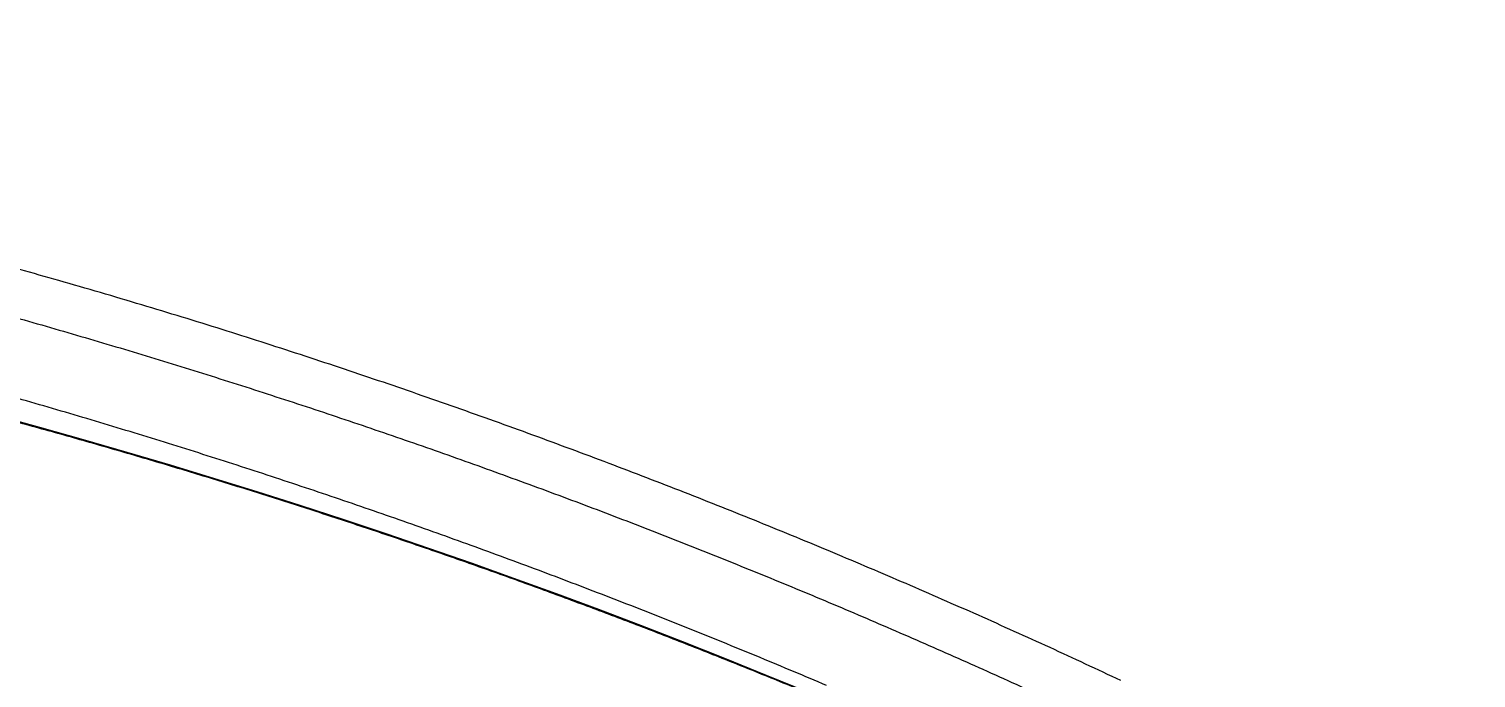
# Model space of a CAD drawing. Extents: x 938 to 1038, y 781 to 934.
# Drawn here: x 953.571 to 957.829, y 820.081 to 821.991 of the extents above; entities that cross this region are included whole.
import ezdxf

# ---------------------------------------------------------------- set-up
doc = ezdxf.new("R2010")
doc.units = 0
doc.header["$MEASUREMENT"] = 0
doc.layers.add('1', color=4, linetype='Continuous')
doc.layers.add('204', color=7, linetype='Continuous')

# ---------------------------------------------------------------- blocks, each defined once
blk = doc.blocks.new('LID')
at = {"layer": '204', "color": 4, "linetype": 'Continuous'}
blk.add_lwpolyline([(8.7171, 50.4428, -0.001986), (8.8666, 50.4016, -0.001987), (9.0157, 50.3591, -0.001988), (9.1646, 50.3155, -0.001988), (9.313, 50.2706, -0.001987), (9.4612, 50.2247, -0.001986), (9.6089, 50.1775, -0.001986), (9.7562, 50.1291, -0.001985), (9.9032, 50.0796, -0.001985), (10.0498, 50.0289, -0.001985), (10.1959, 49.977, -0.001984), (10.3417, 49.9239, -0.001984), (10.487, 49.8697, -0.001984), (10.6319, 49.8144, -0.001985), (10.7763, 49.7578, -0.001985), (10.9203, 49.7002, -0.001986), (11.0638, 49.6414, -0.001986)], format="xyb", dxfattribs=at)
blk.add_arc((3.6258, 31.698), 19.4257, 34.08964, 84.41036, dxfattribs=at)
blk = doc.blocks.new('69')
at = {"layer": '204', "color": 4, "linetype": 'Continuous'}
for points in [[(-1.3594, 1.6406, 0.002723), (-1.5679, 1.7375, 0.002742), (-1.7786, 1.8325, 0.002753), (-1.9915, 1.9257, 0.002771), (-2.2067, 2.0171, 0.002785), (-2.424, 2.1065, 0.002809), (-2.6436, 2.1939, 0.002813), (-2.8652, 2.2793, 0.002813), (-3.089, 2.3625, 0.002851), (-3.315, 2.4437, 0.002933), (-3.5436, 2.5228, 0.002854), (-3.7733, 2.5994, 0.002668), (-4.0035, 2.6733, 0.002978), (-4.2398, 2.7457, 0.003601), (-4.4839, 2.817, 0.002706), (-4.7143, 2.8825, 0.000853), (-4.9236, 2.9405, 0.003911), (-5.1966, 3.0091, 0.006791), (-5.6226, 3.1069, 0.003279), (-6.1836, 3.2304, 0.001714)], [(-4.65, 2.7194, -0.001283), (-4.5473, 2.6903, -0.001283), (-4.4447, 2.6606, -0.001282), (-4.3423, 2.6304, -0.001282), (-4.24, 2.5997, -0.001282), (-4.1379, 2.5685, -0.001282), (-4.0359, 2.5367, -0.001282), (-3.9341, 2.5044, -0.001282), (-3.8325, 2.4716, -0.001282), (-3.731, 2.4383, -0.001282), (-3.6297, 2.4044, -0.001282), (-3.5286, 2.37, -0.001282), (-3.4276, 2.3351, -0.001282), (-3.3269, 2.2997, -0.001282), (-3.2263, 2.2638, -0.001283), (-3.1259, 2.2273, -0.001283), (-3.0256, 2.1903, -0.001283), (-2.9256, 2.1528, -0.001283), (-2.8258, 2.1148, -0.001283), (-2.7261, 2.0762, -0.001283), (-2.6267, 2.0372, -0.001283), (-2.5274, 1.9976, -0.001283), (-2.4284, 1.9575, -0.001283), (-2.3295, 1.917, -0.001282), (-2.2309, 1.8759, -0.001282), (-2.1325, 1.8343, -0.001282), (-2.0343, 1.7921, -0.001283), (-1.9363, 1.7495, -0.001283), (-1.8385, 1.7064, -0.001283), (-1.7409, 1.6628, -0.001283), (-1.6436, 1.6186, -0.001283)], [(-2.2253, 1.6261, 0.001282), (-2.3228, 1.6673, 0.001282), (-2.4204, 1.708, 0.001282), (-2.5183, 1.7482, 0.001282), (-2.6164, 1.7879, 0.001282), (-2.7147, 1.8271, 0.001282), (-2.8132, 1.8658, 0.001282), (-2.9119, 1.9039, 0.001282), (-3.0108, 1.9416, 0.001282), (-3.1098, 1.9788, 0.001283), (-3.2091, 2.0154, 0.001283), (-3.3085, 2.0515, 0.001282), (-3.4082, 2.0871, 0.001282), (-3.508, 2.1222, 0.001282), (-3.6079, 2.1568, 0.001282), (-3.7081, 2.1909, 0.001281), (-3.8084, 2.2244, 0.001281), (-3.9089, 2.2575, 0.001281), (-4.0096, 2.29, 0.001281), (-4.1104, 2.322, 0.001281), (-4.2114, 2.3534, 0.001281), (-4.3125, 2.3844, 0.001281), (-4.4138, 2.4148, 0.001281), (-4.5152, 2.4447, 0.001282), (-4.6168, 2.4741, 0.001282)]]:
    blk.add_lwpolyline(points, format="xyb", dxfattribs=at)
blk = doc.blocks.new('VISTA')
at = {"layer": '1', "color": 3}
for radius, start, end in [(22.0148, 33.34106, 76.23843), (21.3037, 44.17226, 74.2861)]:
    blk.add_arc((11.1808, 3.6062), radius, start, end, dxfattribs=at)
at = {"layer": '1'}
blk.add_blockref('69', (20.2664, 18.869), dxfattribs=at)
at = {"layer": '1', "color": 3}
blk.add_blockref('LID', (6.9116, -29.164), dxfattribs=at)

msp = doc.modelspace()

# ---------------------------------------------------------------- block references
at = {"layer": '1'}
msp.add_blockref('VISTA', (937.8767, 799.5644), dxfattribs=at)

doc.saveas('drawing.dxf')
